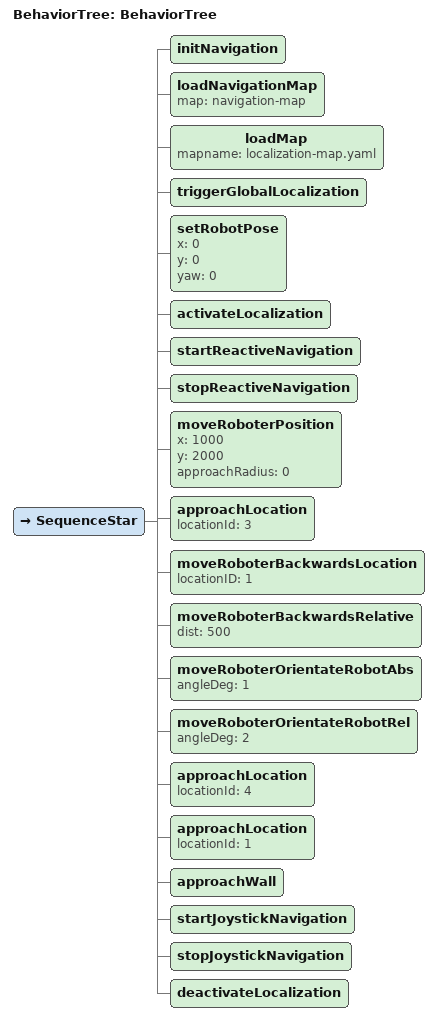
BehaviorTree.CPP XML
<root main_tree_to_execute="BehaviorTree">

    <BehaviorTree ID="BehaviorTree">
        <SequenceStar>
            <initNavigation />
            <loadNavigationMap map="navigation-map" />
            <loadMap mapname="localization-map.yaml" />
            <triggerGlobalLocalization />
            <setRobotPose x="0" y="0" yaw="0" />
	    <activateLocalization />
            <startReactiveNavigation />
            <stopReactiveNavigation />
            <moveRoboterPosition  x="1000" y="2000" approachRadius="0"/>
            <approachLocation  locationId="3"/>
            <moveRoboterBackwardsLocation  locationID="1"/>
            <moveRoboterBackwardsRelative  dist="500"/>
            <moveRoboterOrientateRobotAbs  angleDeg="1"/>
            <moveRoboterOrientateRobotRel  angleDeg="2"/>
            <approachLocation  locationId="4"/>
            <approachLocation  locationId="1"/>
            <approachWall />
            <startJoystickNavigation />
            <stopJoystickNavigation />
	    <deactivateLocalization />
        </SequenceStar>
    </BehaviorTree>

</root>
